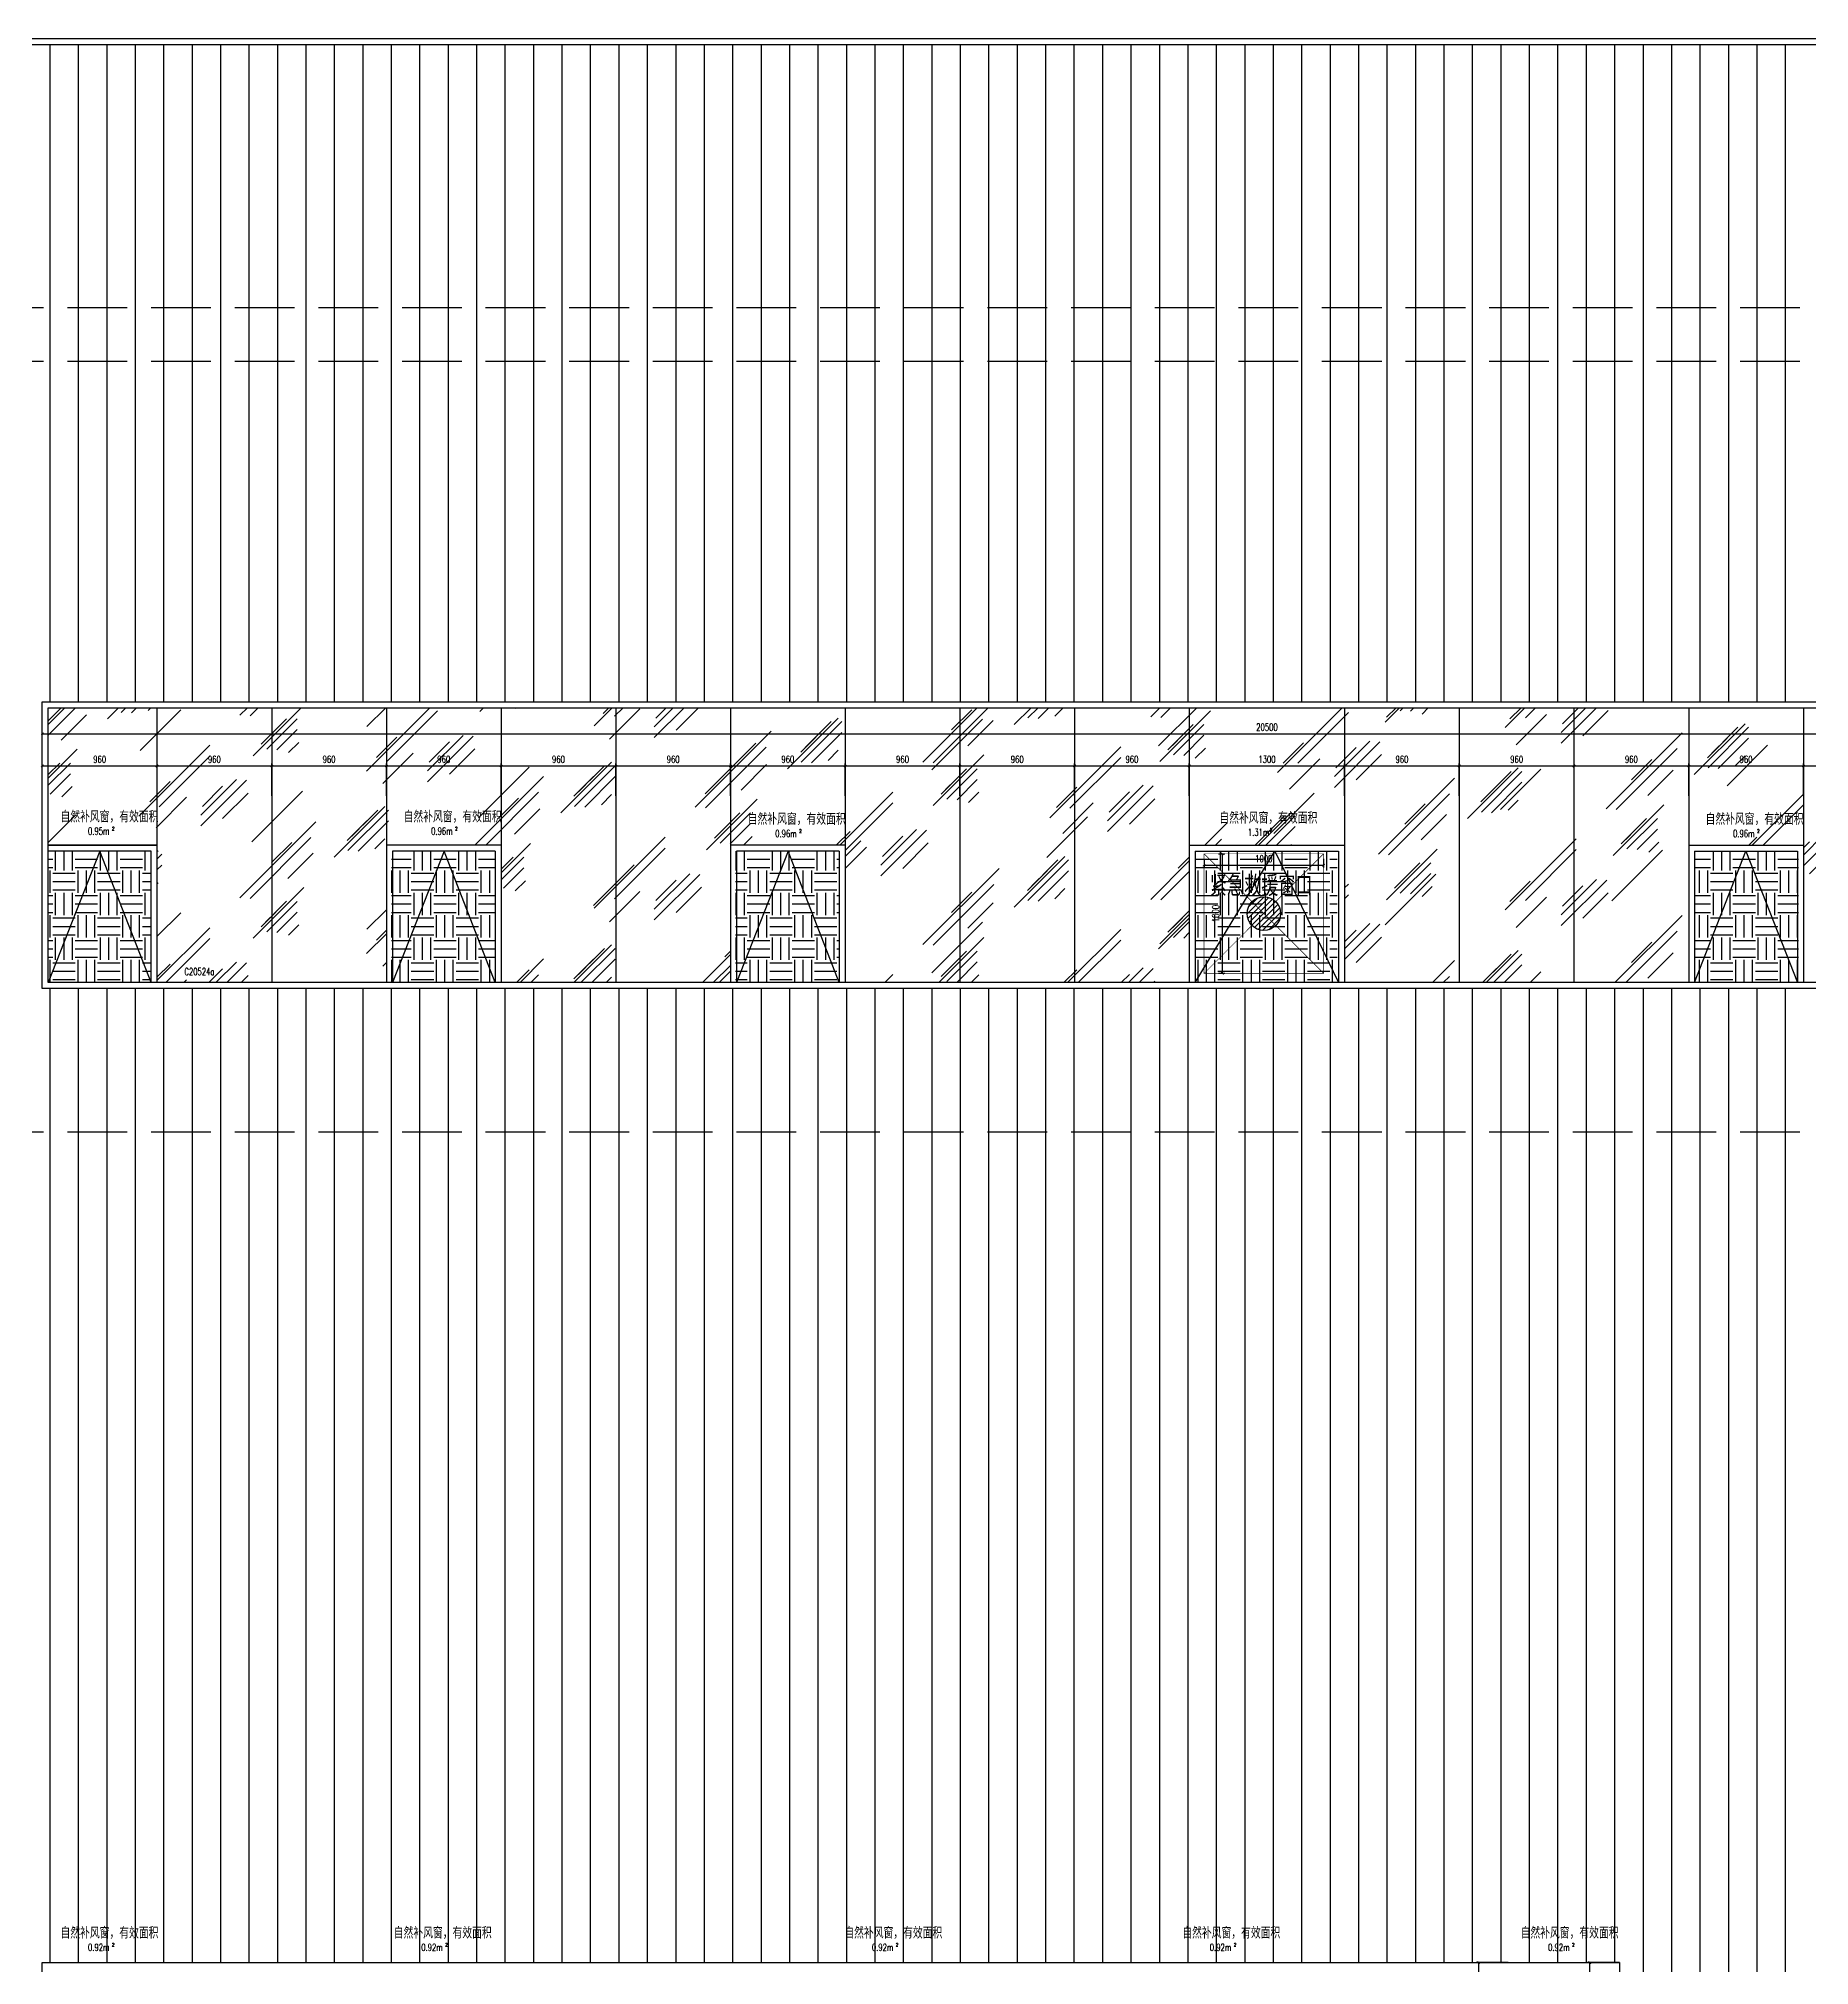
# Model space of a CAD drawing. Extents: x -2377130 to 293730, y -2 to 754590.
# Drawn here: x -101831 to -87008, y 519612 to 535737 of the extents above; entities that cross this region are included whole.
import ezdxf

# ---------------------------------------------------------------- set-up
doc = ezdxf.new("R2010")
doc.units = 0
doc.header["$LTSCALE"] = 1000
doc.header["$MEASUREMENT"] = 0
for name, pattern in [('__DASH', [0.35, 0.25, -0.1]), ('DASH', [0.35, 0.25, -0.1]), ('DOTE', [2.42, 2, -0.2, 0.02, -0.2])]:
    doc.linetypes.add(name, pattern=pattern)
doc.layers.get('Defpoints').update_dxf_attribs({"color": 210})
for name, color, linetype in [('A-AXIS-DOTE', 14, 'DOTE'), ('A-HATCH-2', 251, 'Continuous'), ('A-LIN-V', 9, 'Continuous'), ('A-WINDOW', 140, 'Continuous'), ('A-云线', 50, 'Continuous'), ('A-门窗表显示尺寸', 160, 'Continuous'), ('SPACE', 7, 'Continuous'), ('SPACE_HATCH', 8, 'Continuous'), ('参考线', 8, 'Continuous')]:
    doc.layers.add(name, color=color, linetype=linetype)
doc.layers.add('A-WALL-HATCH', color=8, linetype='Continuous', lineweight=13)
doc.layers.add('A-加建区域', color=47, linetype='Continuous', plot=False)
doc.styles.add('_TCH_DIM_T3', font='SIMPLEX', dxfattribs={"width": 0.705882, "bigfont": 'GBCBIG'})
doc.styles.add('_TCH_SPACE', font='SIMPLEX', dxfattribs={"height": 5, "bigfont": 'GBCBIG'})
doc.styles.add('A-DIM_T3', font='SIMPLEX', dxfattribs={"width": 0.705882, "bigfont": 'GBCBIG'})
doc.styles.add('A-STANDARD', font='SIMPLEX', dxfattribs={"bigfont": 'GBCBIG'})
doc.styles.add('STYLE1', font='')
doc.styles.get('STYLE1').set_extended_font_data('SimSun')
doc.dimstyles.new('_TCH_ARCH&&20', dxfattribs={"dimtxt": 59.5, "dimasz": 20, "dimexe": 20, "dimexo": 20, "dimgap": 25.25, "dimtad": 1, "dimdec": 0, "dimzin": 0, "dimdsep": 46, "dimtxsty": '_TCH_DIM_T3', "dimblk": 'ARCHTICK', "dimcen": 0.09, "dimclrt": 7, "dimazin": 2, "dimtfac": 1, "dimtdec": 0, "dimtix": 1, "dimtmove": 2, "dimatfit": 3, "dimfxl": 0, "dimtolj": 1, "dimtzin": 0, "dimarcsym": 0})
doc.dimstyles.new('A-DIM&&20', dxfattribs={"dimtxt": 59.5, "dimasz": 20, "dimexe": 20, "dimexo": 20, "dimgap": 25.25, "dimtad": 1, "dimdec": 0, "dimzin": 0, "dimdsep": 46, "dimtxsty": 'A-DIM_T3', "dimblk": 'ARCHTICK', "dimcen": 0.09, "dimclrt": 7, "dimazin": 2, "dimtfac": 1, "dimtdec": 0, "dimtix": 1, "dimtmove": 2, "dimatfit": 3, "dimfxl": 0, "dimtolj": 1, "dimtzin": 0, "dimarcsym": 0})
pattern_1 = [(0, (-190398.66, 10550), (187.5, 187.5), [187.5, -187.5]), (0, (-190398.66, 10620.31), (187.5, 187.5), [187.5, -187.5]), (0, (-190398.66, 10690.63), (187.5, 187.5), [187.5, -187.5]), (90, (-190375.23, 10714.06), (-187.5, 187.5), [187.5, -187.5]), (90, (-190304.91, 10714.06), (-187.5, 187.5), [187.5, -187.5]), (90, (-190234.6, 10714.06), (-187.5, 187.5), [187.5, -187.5])]

# ---------------------------------------------------------------- blocks, each defined once
blk = doc.blocks.new('_ArchTick')
at = {"color": 0, "linetype": 'ByBlock', "const_width": 0.4}
blk.add_lwpolyline([(-0.5, -0.5), (0.5, 0.5)], dxfattribs=at)
blk = doc.blocks.new('*D1343')
at = {"layer": 'A-门窗表显示尺寸', "color": 0, "lineweight": -2}
for p, q in [((-88599, 519637), (-88867, 519637)), ((-88847, 517237), (-88847, 519637)), ((-88599, 517237), (-88867, 517237))]:
    blk.add_line(p, q, dxfattribs=at)
at = {"layer": 'Defpoints', "color": 0}
for p in [(-88847, 519637), (-88579, 519637), (-88579, 517237)]:
    blk.add_point(p, dxfattribs=at)
at = {"layer": 'A-门窗表显示尺寸', "color": 0, "lineweight": -2, "xscale": 20, "yscale": 20, "zscale": 20}
for p, rotation in [((-88847, 519637), 90), ((-88847, 517237), 270)]:
    blk.add_blockref('_ArchTick', p, dxfattribs=dict(at, rotation=rotation))
at = {"layer": 'A-门窗表显示尺寸', "color": 7, "insert": (-88902, 518437), "char_height": 59.5, "attachment_point": 5, "rotation": 90, "style": 'A-DIM_T3'}
blk.add_mtext('\\A1;2400', dxfattribs=at)
blk = doc.blocks.new('*D1332')
at = {"layer": 'A-门窗表显示尺寸', "color": 0, "lineweight": -2}
for p, q in [((-89529, 519637), (-89797, 519637)), ((-89777, 518437), (-89777, 519637)), ((-89529, 518437), (-89797, 518437))]:
    blk.add_line(p, q, dxfattribs=at)
at = {"layer": 'Defpoints', "color": 0}
for p in [(-89777, 519637), (-89509, 519637), (-89509, 518437)]:
    blk.add_point(p, dxfattribs=at)
at = {"layer": 'A-门窗表显示尺寸', "color": 0, "lineweight": -2, "xscale": 20, "yscale": 20, "zscale": 20}
for p, rotation in [((-89777, 519637), 90), ((-89777, 518437), 270)]:
    blk.add_blockref('_ArchTick', p, dxfattribs=dict(at, rotation=rotation))
at = {"layer": 'A-门窗表显示尺寸', "color": 7, "insert": (-89832, 519037), "char_height": 59.5, "attachment_point": 5, "rotation": 90, "style": 'A-DIM_T3'}
blk.add_mtext('\\A1;1200', dxfattribs=at)
blk = doc.blocks.new('*D388')
at = {"layer": 'A-加建区域', "color": 0, "lineweight": -2}
for p, q in [((-213333, 538419), (-213333, 538345)), ((-212333, 538419), (-212333, 538345)), ((-213333, 538365), (-212333, 538365))]:
    blk.add_line(p, q, dxfattribs=at)
at = {"layer": 'Defpoints', "color": 0}
for p in [(-213333, 538439), (-212333, 538439), (-212333, 538365)]:
    blk.add_point(p, dxfattribs=at)
at = {"layer": 'A-加建区域', "color": 0, "lineweight": -2, "xscale": 20, "yscale": 20, "zscale": 20, "rotation": 180}
blk.add_blockref('_ArchTick', (-213333, 538365), dxfattribs=at)
at = {"layer": 'A-加建区域', "color": 0, "lineweight": -2, "xscale": 20, "yscale": 20, "zscale": 20}
blk.add_blockref('_ArchTick', (-212333, 538365), dxfattribs=at)
at = {"layer": 'A-加建区域', "color": 7, "insert": (-212833, 538420), "char_height": 59.5, "attachment_point": 5, "style": '_TCH_DIM_T3'}
blk.add_mtext('\\A1;1000', dxfattribs=at)
blk = doc.blocks.new('*D389')
at = {"layer": 'A-加建区域', "color": 0, "lineweight": -2}
for p, q in [((-213211, 538460), (-213160, 538460)), ((-213180, 537460), (-213180, 538460)), ((-213211, 537460), (-213160, 537460))]:
    blk.add_line(p, q, dxfattribs=at)
at = {"layer": 'Defpoints', "color": 0}
for p in [(-213231, 538460), (-213180, 538460), (-213231, 537460)]:
    blk.add_point(p, dxfattribs=at)
at = {"layer": 'A-加建区域', "color": 0, "lineweight": -2, "xscale": 20, "yscale": 20, "zscale": 20}
for p, rotation in [((-213180, 538460), 90), ((-213180, 537460), 270)]:
    blk.add_blockref('_ArchTick', p, dxfattribs=dict(at, rotation=rotation))
at = {"layer": 'A-加建区域', "color": 7, "insert": (-213235, 537960), "char_height": 59.5, "attachment_point": 5, "rotation": 90, "style": '_TCH_DIM_T3'}
blk.add_mtext('\\A1;1000', dxfattribs=at)
blk = doc.blocks.new('*D1381')
at = {"layer": 'A-门窗表显示尺寸', "color": 0, "lineweight": -2}
for p, q in [((-101799, 529673), (-101799, 529940)), ((-101799, 529920), (-81299, 529920)), ((-81299, 529673), (-81299, 529940))]:
    blk.add_line(p, q, dxfattribs=at)
at = {"layer": 'Defpoints', "color": 0}
for p in [(-81299, 529920), (-101799, 529653), (-81299, 529653)]:
    blk.add_point(p, dxfattribs=at)
at = {"layer": 'A-门窗表显示尺寸', "color": 0, "lineweight": -2, "xscale": 20, "yscale": 20, "zscale": 20, "rotation": 180}
blk.add_blockref('_ArchTick', (-101799, 529920), dxfattribs=at)
at = {"layer": 'A-门窗表显示尺寸', "color": 0, "lineweight": -2, "xscale": 20, "yscale": 20, "zscale": 20}
blk.add_blockref('_ArchTick', (-81299, 529920), dxfattribs=at)
at = {"layer": 'A-门窗表显示尺寸', "color": 7, "insert": (-91549, 529975), "char_height": 59.5, "attachment_point": 5, "style": 'A-DIM_T3'}
blk.add_mtext('\\A1;20500', dxfattribs=at)
blk = doc.blocks.new('*D1400')
at = {"layer": 'A-门窗表显示尺寸', "color": 0, "lineweight": -2}
for p, q in [((-87059, 529400), (-87059, 529670)), ((-87059, 529650), (-86099, 529650)), ((-86099, 529400), (-86099, 529670))]:
    blk.add_line(p, q, dxfattribs=at)
at = {"layer": 'Defpoints', "color": 0}
for p in [(-86099, 529650), (-87059, 529380), (-86099, 529380)]:
    blk.add_point(p, dxfattribs=at)
at = {"layer": 'A-门窗表显示尺寸', "color": 0, "lineweight": -2, "xscale": 20, "yscale": 20, "zscale": 20, "rotation": 180}
blk.add_blockref('_ArchTick', (-87059, 529650), dxfattribs=at)
at = {"layer": 'A-门窗表显示尺寸', "color": 0, "lineweight": -2, "xscale": 20, "yscale": 20, "zscale": 20}
blk.add_blockref('_ArchTick', (-86099, 529650), dxfattribs=at)
at = {"layer": 'A-门窗表显示尺寸', "color": 7, "insert": (-86579, 529705), "char_height": 59.5, "attachment_point": 5, "style": 'A-DIM_T3'}
blk.add_mtext('\\A1;960', dxfattribs=at)
blk = doc.blocks.new('*D1401')
at = {"layer": 'A-门窗表显示尺寸', "color": 0, "lineweight": -2}
for p, q in [((-88019, 529400), (-88019, 529670)), ((-88019, 529650), (-87059, 529650)), ((-87059, 529400), (-87059, 529670))]:
    blk.add_line(p, q, dxfattribs=at)
at = {"layer": 'Defpoints', "color": 0}
for p in [(-87059, 529650), (-88019, 529380), (-87059, 529380)]:
    blk.add_point(p, dxfattribs=at)
at = {"layer": 'A-门窗表显示尺寸', "color": 0, "lineweight": -2, "xscale": 20, "yscale": 20, "zscale": 20, "rotation": 180}
blk.add_blockref('_ArchTick', (-88019, 529650), dxfattribs=at)
at = {"layer": 'A-门窗表显示尺寸', "color": 0, "lineweight": -2, "xscale": 20, "yscale": 20, "zscale": 20}
blk.add_blockref('_ArchTick', (-87059, 529650), dxfattribs=at)
at = {"layer": 'A-门窗表显示尺寸', "color": 7, "insert": (-87539, 529705), "char_height": 59.5, "attachment_point": 5, "style": 'A-DIM_T3'}
blk.add_mtext('\\A1;960', dxfattribs=at)
blk = doc.blocks.new('*D1402')
at = {"layer": 'A-门窗表显示尺寸', "color": 0, "lineweight": -2}
for p, q in [((-88979, 529400), (-88979, 529670)), ((-88979, 529650), (-88019, 529650)), ((-88019, 529400), (-88019, 529670))]:
    blk.add_line(p, q, dxfattribs=at)
at = {"layer": 'Defpoints', "color": 0}
for p in [(-88019, 529650), (-88979, 529380), (-88019, 529380)]:
    blk.add_point(p, dxfattribs=at)
at = {"layer": 'A-门窗表显示尺寸', "color": 0, "lineweight": -2, "xscale": 20, "yscale": 20, "zscale": 20, "rotation": 180}
blk.add_blockref('_ArchTick', (-88979, 529650), dxfattribs=at)
at = {"layer": 'A-门窗表显示尺寸', "color": 0, "lineweight": -2, "xscale": 20, "yscale": 20, "zscale": 20}
blk.add_blockref('_ArchTick', (-88019, 529650), dxfattribs=at)
at = {"layer": 'A-门窗表显示尺寸', "color": 7, "insert": (-88499, 529705), "char_height": 59.5, "attachment_point": 5, "style": 'A-DIM_T3'}
blk.add_mtext('\\A1;960', dxfattribs=at)
blk = doc.blocks.new('*D1403')
at = {"layer": 'A-门窗表显示尺寸', "color": 0, "lineweight": -2}
for p, q in [((-89939, 529400), (-89939, 529670)), ((-89939, 529650), (-88979, 529650)), ((-88979, 529400), (-88979, 529670))]:
    blk.add_line(p, q, dxfattribs=at)
at = {"layer": 'Defpoints', "color": 0}
for p in [(-88979, 529650), (-89939, 529380), (-88979, 529380)]:
    blk.add_point(p, dxfattribs=at)
at = {"layer": 'A-门窗表显示尺寸', "color": 0, "lineweight": -2, "xscale": 20, "yscale": 20, "zscale": 20, "rotation": 180}
blk.add_blockref('_ArchTick', (-89939, 529650), dxfattribs=at)
at = {"layer": 'A-门窗表显示尺寸', "color": 0, "lineweight": -2, "xscale": 20, "yscale": 20, "zscale": 20}
blk.add_blockref('_ArchTick', (-88979, 529650), dxfattribs=at)
at = {"layer": 'A-门窗表显示尺寸', "color": 7, "insert": (-89459, 529705), "char_height": 59.5, "attachment_point": 5, "style": 'A-DIM_T3'}
blk.add_mtext('\\A1;960', dxfattribs=at)
blk = doc.blocks.new('*D1404')
at = {"layer": 'A-门窗表显示尺寸', "color": 0, "lineweight": -2}
for p, q in [((-90899, 529400), (-90899, 529670)), ((-90899, 529650), (-89939, 529650)), ((-89939, 529400), (-89939, 529670))]:
    blk.add_line(p, q, dxfattribs=at)
at = {"layer": 'Defpoints', "color": 0}
for p in [(-89939, 529650), (-90899, 529380), (-89939, 529380)]:
    blk.add_point(p, dxfattribs=at)
at = {"layer": 'A-门窗表显示尺寸', "color": 0, "lineweight": -2, "xscale": 20, "yscale": 20, "zscale": 20, "rotation": 180}
blk.add_blockref('_ArchTick', (-90899, 529650), dxfattribs=at)
at = {"layer": 'A-门窗表显示尺寸', "color": 0, "lineweight": -2, "xscale": 20, "yscale": 20, "zscale": 20}
blk.add_blockref('_ArchTick', (-89939, 529650), dxfattribs=at)
at = {"layer": 'A-门窗表显示尺寸', "color": 7, "insert": (-90419, 529705), "char_height": 59.5, "attachment_point": 5, "style": 'A-DIM_T3'}
blk.add_mtext('\\A1;960', dxfattribs=at)
blk = doc.blocks.new('*D1405')
at = {"layer": 'A-门窗表显示尺寸', "color": 0, "lineweight": -2}
for p, q in [((-92199, 529400), (-92199, 529670)), ((-92199, 529650), (-90899, 529650)), ((-90899, 529400), (-90899, 529670))]:
    blk.add_line(p, q, dxfattribs=at)
at = {"layer": 'Defpoints', "color": 0}
for p in [(-90899, 529650), (-92199, 529380), (-90899, 529380)]:
    blk.add_point(p, dxfattribs=at)
at = {"layer": 'A-门窗表显示尺寸', "color": 0, "lineweight": -2, "xscale": 20, "yscale": 20, "zscale": 20, "rotation": 180}
blk.add_blockref('_ArchTick', (-92199, 529650), dxfattribs=at)
at = {"layer": 'A-门窗表显示尺寸', "color": 0, "lineweight": -2, "xscale": 20, "yscale": 20, "zscale": 20}
blk.add_blockref('_ArchTick', (-90899, 529650), dxfattribs=at)
at = {"layer": 'A-门窗表显示尺寸', "color": 7, "insert": (-91549, 529705), "char_height": 59.5, "attachment_point": 5, "style": 'A-DIM_T3'}
blk.add_mtext('\\A1;1300', dxfattribs=at)
blk = doc.blocks.new('*D1388')
at = {"layer": 'A-门窗表显示尺寸', "color": 0, "lineweight": -2}
for p, q in [((-93159, 529400), (-93159, 529670)), ((-93159, 529650), (-92199, 529650)), ((-92199, 529400), (-92199, 529670))]:
    blk.add_line(p, q, dxfattribs=at)
at = {"layer": 'Defpoints', "color": 0}
for p in [(-92199, 529650), (-93159, 529380), (-92199, 529380)]:
    blk.add_point(p, dxfattribs=at)
at = {"layer": 'A-门窗表显示尺寸', "color": 0, "lineweight": -2, "xscale": 20, "yscale": 20, "zscale": 20, "rotation": 180}
blk.add_blockref('_ArchTick', (-93159, 529650), dxfattribs=at)
at = {"layer": 'A-门窗表显示尺寸', "color": 0, "lineweight": -2, "xscale": 20, "yscale": 20, "zscale": 20}
blk.add_blockref('_ArchTick', (-92199, 529650), dxfattribs=at)
at = {"layer": 'A-门窗表显示尺寸', "color": 7, "insert": (-92679, 529705), "char_height": 59.5, "attachment_point": 5, "style": 'A-DIM_T3'}
blk.add_mtext('\\A1;960', dxfattribs=at)
blk = doc.blocks.new('*D1389')
at = {"layer": 'A-门窗表显示尺寸', "color": 0, "lineweight": -2}
for p, q in [((-94119, 529400), (-94119, 529670)), ((-94119, 529650), (-93159, 529650)), ((-93159, 529400), (-93159, 529670))]:
    blk.add_line(p, q, dxfattribs=at)
at = {"layer": 'Defpoints', "color": 0}
for p in [(-93159, 529650), (-94119, 529380), (-93159, 529380)]:
    blk.add_point(p, dxfattribs=at)
at = {"layer": 'A-门窗表显示尺寸', "color": 0, "lineweight": -2, "xscale": 20, "yscale": 20, "zscale": 20, "rotation": 180}
blk.add_blockref('_ArchTick', (-94119, 529650), dxfattribs=at)
at = {"layer": 'A-门窗表显示尺寸', "color": 0, "lineweight": -2, "xscale": 20, "yscale": 20, "zscale": 20}
blk.add_blockref('_ArchTick', (-93159, 529650), dxfattribs=at)
at = {"layer": 'A-门窗表显示尺寸', "color": 7, "insert": (-93639, 529705), "char_height": 59.5, "attachment_point": 5, "style": 'A-DIM_T3'}
blk.add_mtext('\\A1;960', dxfattribs=at)
blk = doc.blocks.new('*D1390')
at = {"layer": 'A-门窗表显示尺寸', "color": 0, "lineweight": -2}
for p, q in [((-95079, 529400), (-95079, 529670)), ((-95079, 529650), (-94119, 529650)), ((-94119, 529400), (-94119, 529670))]:
    blk.add_line(p, q, dxfattribs=at)
at = {"layer": 'Defpoints', "color": 0}
for p in [(-94119, 529650), (-95079, 529380), (-94119, 529380)]:
    blk.add_point(p, dxfattribs=at)
at = {"layer": 'A-门窗表显示尺寸', "color": 0, "lineweight": -2, "xscale": 20, "yscale": 20, "zscale": 20, "rotation": 180}
blk.add_blockref('_ArchTick', (-95079, 529650), dxfattribs=at)
at = {"layer": 'A-门窗表显示尺寸', "color": 0, "lineweight": -2, "xscale": 20, "yscale": 20, "zscale": 20}
blk.add_blockref('_ArchTick', (-94119, 529650), dxfattribs=at)
at = {"layer": 'A-门窗表显示尺寸', "color": 7, "insert": (-94599, 529705), "char_height": 59.5, "attachment_point": 5, "style": 'A-DIM_T3'}
blk.add_mtext('\\A1;960', dxfattribs=at)
blk = doc.blocks.new('*D1391')
at = {"layer": 'A-门窗表显示尺寸', "color": 0, "lineweight": -2}
for p, q in [((-96039, 529400), (-96039, 529670)), ((-96039, 529650), (-95079, 529650)), ((-95079, 529400), (-95079, 529670))]:
    blk.add_line(p, q, dxfattribs=at)
at = {"layer": 'Defpoints', "color": 0}
for p in [(-95079, 529650), (-96039, 529380), (-95079, 529380)]:
    blk.add_point(p, dxfattribs=at)
at = {"layer": 'A-门窗表显示尺寸', "color": 0, "lineweight": -2, "xscale": 20, "yscale": 20, "zscale": 20, "rotation": 180}
blk.add_blockref('_ArchTick', (-96039, 529650), dxfattribs=at)
at = {"layer": 'A-门窗表显示尺寸', "color": 0, "lineweight": -2, "xscale": 20, "yscale": 20, "zscale": 20}
blk.add_blockref('_ArchTick', (-95079, 529650), dxfattribs=at)
at = {"layer": 'A-门窗表显示尺寸', "color": 7, "insert": (-95559, 529705), "char_height": 59.5, "attachment_point": 5, "style": 'A-DIM_T3'}
blk.add_mtext('\\A1;960', dxfattribs=at)
blk = doc.blocks.new('*D1392')
at = {"layer": 'A-门窗表显示尺寸', "color": 0, "lineweight": -2}
for p, q in [((-96999, 529400), (-96999, 529670)), ((-96999, 529650), (-96039, 529650)), ((-96039, 529400), (-96039, 529670))]:
    blk.add_line(p, q, dxfattribs=at)
at = {"layer": 'Defpoints', "color": 0}
for p in [(-96039, 529650), (-96999, 529380), (-96039, 529380)]:
    blk.add_point(p, dxfattribs=at)
at = {"layer": 'A-门窗表显示尺寸', "color": 0, "lineweight": -2, "xscale": 20, "yscale": 20, "zscale": 20, "rotation": 180}
blk.add_blockref('_ArchTick', (-96999, 529650), dxfattribs=at)
at = {"layer": 'A-门窗表显示尺寸', "color": 0, "lineweight": -2, "xscale": 20, "yscale": 20, "zscale": 20}
blk.add_blockref('_ArchTick', (-96039, 529650), dxfattribs=at)
at = {"layer": 'A-门窗表显示尺寸', "color": 7, "insert": (-96519, 529705), "char_height": 59.5, "attachment_point": 5, "style": 'A-DIM_T3'}
blk.add_mtext('\\A1;960', dxfattribs=at)
blk = doc.blocks.new('*D1393')
at = {"layer": 'A-门窗表显示尺寸', "color": 0, "lineweight": -2}
for p, q in [((-97959, 529400), (-97959, 529670)), ((-97959, 529650), (-96999, 529650)), ((-96999, 529400), (-96999, 529670))]:
    blk.add_line(p, q, dxfattribs=at)
at = {"layer": 'Defpoints', "color": 0}
for p in [(-96999, 529650), (-97959, 529380), (-96999, 529380)]:
    blk.add_point(p, dxfattribs=at)
at = {"layer": 'A-门窗表显示尺寸', "color": 0, "lineweight": -2, "xscale": 20, "yscale": 20, "zscale": 20, "rotation": 180}
blk.add_blockref('_ArchTick', (-97959, 529650), dxfattribs=at)
at = {"layer": 'A-门窗表显示尺寸', "color": 0, "lineweight": -2, "xscale": 20, "yscale": 20, "zscale": 20}
blk.add_blockref('_ArchTick', (-96999, 529650), dxfattribs=at)
at = {"layer": 'A-门窗表显示尺寸', "color": 7, "insert": (-97479, 529705), "char_height": 59.5, "attachment_point": 5, "style": 'A-DIM_T3'}
blk.add_mtext('\\A1;960', dxfattribs=at)
blk = doc.blocks.new('*D1394')
at = {"layer": 'A-门窗表显示尺寸', "color": 0, "lineweight": -2}
for p, q in [((-98919, 529400), (-98919, 529670)), ((-98919, 529650), (-97959, 529650)), ((-97959, 529400), (-97959, 529670))]:
    blk.add_line(p, q, dxfattribs=at)
at = {"layer": 'Defpoints', "color": 0}
for p in [(-97959, 529650), (-98919, 529380), (-97959, 529380)]:
    blk.add_point(p, dxfattribs=at)
at = {"layer": 'A-门窗表显示尺寸', "color": 0, "lineweight": -2, "xscale": 20, "yscale": 20, "zscale": 20, "rotation": 180}
blk.add_blockref('_ArchTick', (-98919, 529650), dxfattribs=at)
at = {"layer": 'A-门窗表显示尺寸', "color": 0, "lineweight": -2, "xscale": 20, "yscale": 20, "zscale": 20}
blk.add_blockref('_ArchTick', (-97959, 529650), dxfattribs=at)
at = {"layer": 'A-门窗表显示尺寸', "color": 7, "insert": (-98439, 529705), "char_height": 59.5, "attachment_point": 5, "style": 'A-DIM_T3'}
blk.add_mtext('\\A1;960', dxfattribs=at)
blk = doc.blocks.new('*D1395')
at = {"layer": 'A-门窗表显示尺寸', "color": 0, "lineweight": -2}
for p, q in [((-99879, 529400), (-99879, 529670)), ((-99879, 529650), (-98919, 529650)), ((-98919, 529400), (-98919, 529670))]:
    blk.add_line(p, q, dxfattribs=at)
at = {"layer": 'Defpoints', "color": 0}
for p in [(-98919, 529650), (-99879, 529380), (-98919, 529380)]:
    blk.add_point(p, dxfattribs=at)
at = {"layer": 'A-门窗表显示尺寸', "color": 0, "lineweight": -2, "xscale": 20, "yscale": 20, "zscale": 20, "rotation": 180}
blk.add_blockref('_ArchTick', (-99879, 529650), dxfattribs=at)
at = {"layer": 'A-门窗表显示尺寸', "color": 0, "lineweight": -2, "xscale": 20, "yscale": 20, "zscale": 20}
blk.add_blockref('_ArchTick', (-98919, 529650), dxfattribs=at)
at = {"layer": 'A-门窗表显示尺寸', "color": 7, "insert": (-99399, 529705), "char_height": 59.5, "attachment_point": 5, "style": 'A-DIM_T3'}
blk.add_mtext('\\A1;960', dxfattribs=at)
blk = doc.blocks.new('*D1396')
at = {"layer": 'A-门窗表显示尺寸', "color": 0, "lineweight": -2}
for p, q in [((-100839, 529400), (-100839, 529670)), ((-100839, 529650), (-99879, 529650)), ((-99879, 529400), (-99879, 529670))]:
    blk.add_line(p, q, dxfattribs=at)
at = {"layer": 'Defpoints', "color": 0}
for p in [(-99879, 529650), (-100839, 529380), (-99879, 529380)]:
    blk.add_point(p, dxfattribs=at)
at = {"layer": 'A-门窗表显示尺寸', "color": 0, "lineweight": -2, "xscale": 20, "yscale": 20, "zscale": 20, "rotation": 180}
blk.add_blockref('_ArchTick', (-100839, 529650), dxfattribs=at)
at = {"layer": 'A-门窗表显示尺寸', "color": 0, "lineweight": -2, "xscale": 20, "yscale": 20, "zscale": 20}
blk.add_blockref('_ArchTick', (-99879, 529650), dxfattribs=at)
at = {"layer": 'A-门窗表显示尺寸', "color": 7, "insert": (-100359, 529705), "char_height": 59.5, "attachment_point": 5, "style": 'A-DIM_T3'}
blk.add_mtext('\\A1;960', dxfattribs=at)
blk = doc.blocks.new('*D1385')
at = {"layer": 'A-门窗表显示尺寸', "color": 0, "lineweight": -2}
for p, q in [((-101799, 529400), (-101799, 529670)), ((-101799, 529650), (-100839, 529650)), ((-100839, 529400), (-100839, 529670))]:
    blk.add_line(p, q, dxfattribs=at)
at = {"layer": 'Defpoints', "color": 0}
for p in [(-100839, 529650), (-101799, 529380), (-100839, 529380)]:
    blk.add_point(p, dxfattribs=at)
at = {"layer": 'A-门窗表显示尺寸', "color": 0, "lineweight": -2, "xscale": 20, "yscale": 20, "zscale": 20, "rotation": 180}
blk.add_blockref('_ArchTick', (-101799, 529650), dxfattribs=at)
at = {"layer": 'A-门窗表显示尺寸', "color": 0, "lineweight": -2, "xscale": 20, "yscale": 20, "zscale": 20}
blk.add_blockref('_ArchTick', (-100839, 529650), dxfattribs=at)
at = {"layer": 'A-门窗表显示尺寸', "color": 7, "insert": (-101319, 529705), "char_height": 59.5, "attachment_point": 5, "style": 'A-DIM_T3'}
blk.add_mtext('\\A1;960', dxfattribs=at)
blk = doc.blocks.new('w432432')
at = {"layer": 'A-加建区域'}
h = blk.add_hatch(dxfattribs=at)
h.set_pattern_fill('ANSI31', color=256, scale=20)
h.set_pattern_definition([(45, (-1625650.35, -1064386.833), (-22.4506403, 22.4506403), [])])
edge = h.paths.add_edge_path()
edge.add_arc((-212832.6, 537960), 140.7, 0, 360)
at = {"layer": 'A-加建区域', "linetype": 'DASH', "const_width": 5}
blk.add_lwpolyline([(-213332.6, 538460), (-212332.6, 538460), (-212332.6, 537460), (-213332.6, 537460)], close=True, dxfattribs=at)
for points in [[(-213332.6, 538460), (-212332.6, 537460)], [(-212332.6, 538460), (-213332.6, 537460)]]:
    blk.add_lwpolyline(points, dxfattribs=at)
at = {"layer": 'A-加建区域', "ltscale": 0.5}
blk.add_circle((-212832.6, 537960), 140.7, dxfattribs=at)
at = {"layer": 'A-加建区域', "linetype": 'Continuous', "style": 'STYLE1', "width": 0.7}
blk.add_text('紧急救援窗口', height=150, dxfattribs=at).set_placement((-213284.3, 538123))
at = {"layer": 'A-加建区域'}
for p1, p2, distance, picture, middle in [((-213332.6, 538438.7), (-212332.6, 538438.7), -73.3, '*D388', (-212832.6, 538420.4)), ((-213231.4, 537460), (-213231.4, 538460), -51.4, '*D389', (-213235, 537960))]:
    dim = blk.add_aligned_dim(p1=p1, p2=p2, distance=distance, dimstyle='_TCH_ARCH&&20', dxfattribs=at)
    dim.commit()
    dim.dimension.update_dxf_attribs({"geometry": picture, "text_midpoint": middle})

msp = doc.modelspace()

# ---------------------------------------------------------------- linework, layer by layer
at = {"layer": 'A-AXIS-DOTE', "color": 8, "linetype": '__DASH', "ltscale": 2}
for p, q in [((-252788.4, 535737.5), (-54309.8, 535737.5)), ((-252788.4, 533487.5), (-54309.8, 533487.5)), ((-252788.4, 533037.5), (-54309.8, 533037.5))]:
    msp.add_line(p, q, dxfattribs=at)
at = {"layer": 'A-HATCH-2', "color": 8, "linetype": 'Continuous'}
for p, q in [((-101733.8, 519637.5), (-101733.8, 535687.5)), ((-101495.7, 519637.5), (-101495.7, 535687.5)), ((-101257.6, 519637.5), (-101257.6, 535687.5)), ((-101019.5, 519637.5), (-101019.5, 535687.5)), ((-100781.3, 519637.5), (-100781.3, 535687.5)), ((-100543.2, 519637.5), (-100543.2, 535687.5)), ((-100305.1, 519637.5), (-100305.1, 535687.5)), ((-100067, 519637.5), (-100067, 535687.5)), ((-99828.8, 519637.5), (-99828.8, 535687.5)), ((-99590.7, 519637.5), (-99590.7, 535687.5)), ((-99352.6, 519637.5), (-99352.6, 535687.5)), ((-99114.5, 519637.5), (-99114.5, 535687.5)), ((-98876.3, 519637.5), (-98876.3, 535687.5)), ((-98638.2, 519637.5), (-98638.2, 535687.5)), ((-98400.1, 519637.5), (-98400.1, 535687.5)), ((-98162, 519637.5), (-98162, 535687.5)), ((-97923.8, 519637.5), (-97923.8, 535687.5)), ((-97685.7, 519637.5), (-97685.7, 535687.5)), ((-97447.6, 519637.5), (-97447.6, 535687.5)), ((-97209.5, 519637.5), (-97209.5, 535687.5)), ((-96971.3, 519637.5), (-96971.3, 535687.5)), ((-96733.2, 519637.5), (-96733.2, 535687.5)), ((-96495.1, 519637.5), (-96495.1, 535687.5)), ((-96257, 519637.5), (-96257, 535687.5)), ((-96018.8, 519637.5), (-96018.8, 535687.5)), ((-95780.7, 519637.5), (-95780.7, 535687.5)), ((-95542.6, 519637.5), (-95542.6, 535687.5)), ((-95304.5, 519637.5), (-95304.5, 535687.5)), ((-95066.3, 519637.5), (-95066.3, 535687.5)), ((-94828.2, 519637.5), (-94828.2, 535687.5)), ((-94590.1, 519637.5), (-94590.1, 535687.5)), ((-94352, 519637.5), (-94352, 535687.5)), ((-94113.8, 519637.5), (-94113.8, 535687.5)), ((-93875.7, 519637.5), (-93875.7, 535687.5)), ((-93637.6, 519637.5), (-93637.6, 535687.5)), ((-93399.5, 519637.5), (-93399.5, 535687.5)), ((-93161.3, 519637.5), (-93161.3, 535687.5)), ((-92923.2, 519637.5), (-92923.2, 535687.5)), ((-92685.1, 519637.5), (-92685.1, 535687.5)), ((-92447, 519637.5), (-92447, 535687.5)), ((-92208.8, 519637.5), (-92208.8, 535687.5)), ((-91970.7, 519637.5), (-91970.7, 535687.5)), ((-91732.6, 519637.5), (-91732.6, 535687.5)), ((-91494.5, 519637.5), (-91494.5, 535687.5)), ((-91256.3, 519637.5), (-91256.3, 535687.5)), ((-91018.2, 519637.5), (-91018.2, 535687.5)), ((-90780.1, 519637.5), (-90780.1, 535687.5)), ((-90542, 519637.5), (-90542, 535687.5)), ((-90303.8, 519637.5), (-90303.8, 535687.5)), ((-90065.7, 519637.5), (-90065.7, 535687.5)), ((-89827.6, 519637.5), (-89827.6, 535687.5)), ((-89589.5, 519637.5), (-89589.5, 535687.5)), ((-89351.3, 519637.5), (-89351.3, 535687.5)), ((-89113.2, 519637.5), (-89113.2, 535687.5)), ((-88875.1, 519637.5), (-88875.1, 535687.5)), ((-88637, 519637.5), (-88637, 535687.5)), ((-88398.8, 517237.5), (-88398.8, 535687.5)), ((-88160.7, 517237.5), (-88160.7, 535687.5)), ((-87922.6, 517237.5), (-87922.6, 535687.5)), ((-87684.5, 517237.5), (-87684.5, 535687.5)), ((-87446.3, 517237.5), (-87446.3, 535687.5)), ((-87208.2, 517237.5), (-87208.2, 535687.5))]:
    msp.add_line(p, q, dxfattribs=at)
at = {"layer": 'A-LIN-V', "color": 8}
for p, q in [((-246199.3, 535737.5), (-60499.3, 535737.5)), ((-246199.3, 535687.5), (-60499.3, 535687.5))]:
    msp.add_line(p, q, dxfattribs=at)
at = {"layer": 'A-WINDOW', "color": 8}
msp.add_lwpolyline([(-88599.3, 517237.5), (-101799.3, 517237.5), (-101799.3, 519637.5), (-88599.3, 519637.5)], close=True, dxfattribs=at)
at = {"layer": 'A-加建区域', "color": 8, "linetype": '__DASH', "ltscale": 2}
msp.add_line((-252788.4, 526587.5), (-54309.8, 526587.5), dxfattribs=at)

# ---------------------------------------------------------------- texts
at = {"layer": 'SPACE', "color": 8, "style": '_TCH_SPACE'}
for p in [(-101647, 519837.5), (-98857.6, 519837.5), (-95086.2, 519837.5), (-92257.6, 519837.5), (-89426.2, 519837.5)]:
    msp.add_text('自然补风窗，有效面积', height=96.45, dxfattribs=at).set_placement(p)
at = {"layer": 'SPACE', "color": 8, "style": '_TCH_SPACE', "width": 0.705882}
for s, height, p in [('0.92m', 59.5, (-101416.7, 519735.1)), ('2', 29.8, (-101216.7, 519770.1)), ('0.92m', 59.5, (-98627.4, 519735.1)), ('2', 29.8, (-98427.4, 519770.1)), ('0.92m', 59.5, (-94855.9, 519735.1)), ('2', 29.8, (-94655.9, 519770.1)), ('0.92m', 59.5, (-92027.4, 519735.1)), ('2', 29.8, (-91827.4, 519770.1)), ('0.92m', 59.5, (-89195.9, 519735.1)), ('2', 29.8, (-88995.9, 519770.1))]:
    msp.add_text(s, height=height, dxfattribs=at).set_placement(p)

# ---------------------------------------------------------------- dimensions: what is measured, and where the dimension line sits
at = {"layer": 'A-门窗表显示尺寸', "color": 8}
for p1, p2, picture, middle in [((-89509.3, 518437.5), (-89509.3, 519637.5), '*D1332', (-89831.8, 519037.5)), ((-88579.3, 517237.5), (-88579.3, 519637.5), '*D1343', (-88901.8, 518437.5))]:
    dim = msp.add_aligned_dim(p1=p1, p2=p2, distance=267.5, dimstyle='A-DIM&&20', dxfattribs=at)
    dim.commit()
    dim.dimension.update_dxf_attribs({"geometry": picture, "text_midpoint": middle})

# ---------------------------------------------------------------- next in the draw order: wipeouts: each hides what was drawn before it
at = {"color": 8}
msp.add_wipeout([(-101799.3, 527787.5), (-81299.3, 527787.5), (-81299.3, 530187.5), (-101799.3, 530187.5)], dxfattribs=at).dxf.layer = '参考线'

# ---------------------------------------------------------------- next in the draw order: hatches: boundary and pattern name
at = {"layer": 'A-WALL-HATCH'}
h = msp.add_hatch(dxfattribs=at)
h.set_pattern_fill('玻璃2', color=8, scale=100, angle=180)
h.set_pattern_definition([(225, (107880, -60), (-2e-13, -1527.3506), [600, -360, 600, -360, 240, -523.2816]), (225, (107910, -90), (-2e-13, -1527.3506), [480, -600, 360, -360, 420, -463.2816]), (225, (107910, -180), (-2e-13, -1527.3506), [360, -720, 240, -360, 540, -463.2816]), (225, (107820, -90), (-2e-13, -1527.3506), [360, -720, 300, -1303.2815]), (225, (107730, -180), (-2e-13, -1527.3506), [180, -900, 120, -1483.2815]), (225, (107880, -330), (-2e-13, -1527.3506), [120, -900, 120, -480, 300, -763.2816]), (225, (107340, -240), (-2e-13, -1527.3506), [600, -900, 720, -475.2816]), (225, (107340, -150), (-2e-13, -1527.3506), [840, -600, 900, -355.2816]), (225, (107190, -270), (2e-13, 1697.0563), [600, -840, 480, -763.2816]), (225, (107280, -450), (-2e-13, -1527.3506), [300, -1200, 360, -823.2816]), (225, (107100, -360), (-2e-13, -1527.3506), [240, -1200, 240, -1003.2815])])
h.paths.add_polyline_path([(-82259.3, 528987.5), (-81349.3, 528987.5), (-81349.3, 530137.5), (-101749.3, 530137.5), (-101749.3, 528987.5), (-100839.3, 528987.5), (-100839.3, 527837.5), (-98919.3, 527837.5), (-98919.3, 528987.5), (-97959.3, 528987.5), (-97959.3, 527837.5), (-96039.3, 527837.5), (-96039.3, 528987.5), (-95079.3, 528987.5), (-95079.3, 527837.5), (-92199.3, 527837.5), (-92199.3, 528987.5), (-90899.3, 528987.5), (-90899.3, 527837.5), (-88019.3, 527837.5), (-88019.3, 528987.5), (-87059.3, 528987.5), (-87059.3, 527837.5), (-85139.3, 527837.5), (-85139.3, 528987.5), (-84179.3, 528987.5), (-84179.3, 527837.5), (-82259.3, 527837.5)])
at = {"layer": 'SPACE_HATCH'}
h = msp.add_hatch(dxfattribs=at)
h.set_pattern_fill('土壤', color=8, scale=50, style=0)
h.set_pattern_definition(pattern_1)
h.paths.add_polyline_path([(-101749.3, 528937.5), (-100889.3, 528937.5), (-100889.3, 527837.5), (-101749.3, 527837.5)])
h = msp.add_hatch(dxfattribs=at)
h.set_pattern_fill('土壤', color=8, scale=50, style=0)
h.set_pattern_definition(pattern_1)
h.paths.add_polyline_path([(-98877.5, 528937.5), (-98009.3, 528937.5), (-98009.3, 527837.5), (-98877.5, 527837.5)])
h = msp.add_hatch(dxfattribs=at)
h.set_pattern_fill('土壤', color=8, scale=50, style=0)
h.set_pattern_definition(pattern_1)
h.paths.add_polyline_path([(-95997.5, 528937.5), (-95129.3, 528937.5), (-95129.3, 527837.5), (-95997.5, 527837.5)])
h = msp.add_hatch(dxfattribs=at)
h.set_pattern_fill('土壤', color=8, scale=50, style=0)
h.set_pattern_definition(pattern_1)
h.paths.add_polyline_path([(-90960.2, 528937.5), (-92149.3, 528937.5), (-92149.3, 527837.5), (-90960.2, 527837.5)])
h = msp.add_hatch(dxfattribs=at)
h.set_pattern_fill('土壤', color=8, scale=50, style=0)
h.set_pattern_definition(pattern_1)
h.paths.add_polyline_path([(-87101.2, 528937.5), (-87969.3, 528937.5), (-87969.3, 527837.5), (-87101.2, 527837.5)])

# ---------------------------------------------------------------- next in the draw order: linework, layer by layer
at = {"layer": 'A-WINDOW', "color": 8}
for p, q in [((-101799.3, 527837.5), (-101799.3, 530137.5)), ((-100839.3, 530137.5), (-100839.3, 527837.5)), ((-99879.3, 530137.5), (-99879.3, 527837.5)), ((-98919.3, 530137.5), (-98919.3, 527837.5)), ((-97959.3, 530137.5), (-97959.3, 527837.5)), ((-96999.3, 530137.5), (-96999.3, 527837.5)), ((-96039.3, 530137.5), (-96039.3, 527837.5)), ((-95079.3, 530137.5), (-95079.3, 527837.5)), ((-94119.3, 530137.5), (-94119.3, 527837.5)), ((-93159.3, 530137.5), (-93159.3, 527837.5)), ((-92199.3, 530137.5), (-92199.3, 527837.5)), ((-90899.3, 530137.5), (-90899.3, 527837.5)), ((-89939.3, 530137.5), (-89939.3, 527837.5)), ((-88979.3, 530137.5), (-88979.3, 527837.5)), ((-88019.3, 530137.5), (-88019.3, 527837.5)), ((-87059.3, 530137.5), (-87059.3, 527837.5)), ((-100839.3, 528987.5), (-101749.3, 528987.5)), ((-101749.3, 528987.5), (-100839.3, 528987.5)), ((-100889.3, 528937.5), (-101749.3, 528937.5)), ((-100889.3, 527837.5), (-100889.3, 528937.5)), ((-97959.3, 528987.5), (-98919.3, 528987.5)), ((-98009.3, 528937.5), (-98869.3, 528937.5)), ((-98869.3, 528937.5), (-98869.3, 527837.5)), ((-98009.3, 528937.5), (-98009.3, 527837.5)), ((-95079.3, 528987.5), (-96039.3, 528987.5)), ((-95129.3, 528937.5), (-95989.3, 528937.5)), ((-95989.3, 528937.5), (-95989.3, 527837.5)), ((-95129.3, 528937.5), (-95129.3, 527837.5)), ((-92199.3, 528987.5), (-90899.3, 528987.5)), ((-92149.3, 528937.5), (-92149.3, 527837.5)), ((-92149.3, 528937.5), (-90949.3, 528937.5)), ((-90949.3, 528937.5), (-90949.3, 527837.5)), ((-88019.3, 528987.5), (-87059.3, 528987.5)), ((-87969.3, 528937.5), (-87969.3, 527837.5)), ((-87969.3, 528937.5), (-87109.3, 528937.5)), ((-87109.3, 528937.5), (-87109.3, 527837.5))]:
    msp.add_line(p, q, dxfattribs=at)
for points in [[(-81299.3, 527787.5), (-101799.3, 527787.5), (-101799.3, 530187.5), (-81299.3, 530187.5)], [(-81349.3, 527837.5), (-101749.3, 527837.5), (-101749.3, 530137.5), (-81349.3, 530137.5)]]:
    msp.add_lwpolyline(points, close=True, dxfattribs=at)
for points in [[(-100889.3, 527837.5), (-101316.8, 528937.5), (-101749.3, 527837.5)], [(-98009.3, 527837.5), (-98436.8, 528937.5), (-98869.3, 527837.5)], [(-95129.3, 527837.5), (-95556.8, 528937.5), (-95989.3, 527837.5)], [(-92149.3, 527837.5), (-91481.8, 528937.5), (-90949.3, 527837.5)], [(-87969.3, 527837.5), (-87541.8, 528937.5), (-87109.3, 527837.5)]]:
    msp.add_lwpolyline(points, dxfattribs=at)

# ---------------------------------------------------------------- next in the draw order: block references
at = {"layer": 'A-云线', "color": 8}
msp.add_blockref('w432432', (121257.6, -9545), dxfattribs=at)

# ---------------------------------------------------------------- next in the draw order: texts
at = {"layer": 'A-加建区域', "color": 8, "style": '_TCH_SPACE'}
for p in [(-101647, 529177.5), (-98775.1, 529177.5), (-95895.1, 529157.5), (-91947.2, 529167.5), (-87878, 529157.5)]:
    msp.add_text('自然补风窗，有效面积', height=96.45, dxfattribs=at).set_placement(p)
at = {"layer": 'A-加建区域', "color": 8, "style": '_TCH_SPACE', "width": 0.705882}
for s, height, p in [('0.95m', 59.5, (-101416.7, 529075.1)), ('2', 29.8, (-101216.7, 529110.1)), ('0.96m', 59.5, (-98544.9, 529075.1)), ('2', 29.8, (-98344.9, 529110.1)), ('0.96m', 59.5, (-95664.9, 529055.1)), ('2', 29.8, (-95464.9, 529090.1)), ('1.31m', 59.5, (-91709, 529065.1)), ('2', 29.8, (-91525, 529100.1)), ('0.96m', 59.5, (-87647.8, 529055.1)), ('2', 29.8, (-87447.8, 529090.1))]:
    msp.add_text(s, height=height, dxfattribs=at).set_placement(p)
at = {"layer": 'A-门窗表显示尺寸', "color": 8, "style": 'A-STANDARD', "width": 0.705882}
msp.add_text('C20524a', height=59.5, dxfattribs=at).set_placement((-100609.7, 527900))

# ---------------------------------------------------------------- next in the draw order: dimensions: what is measured, and where the dimension line sits
at = {"layer": 'A-门窗表显示尺寸', "color": 8}
for p1, p2, distance, picture, middle in [((-101799.3, 529652.5), (-81299.3, 529652.5), 267.5, '*D1381', (-91549.3, 529975)), ((-101799.3, 529380), (-100839.3, 529380), 270, '*D1385', (-101319.3, 529705)), ((-100839.3, 529380), (-99879.3, 529380), 270, '*D1396', (-100359.3, 529705)), ((-99879.3, 529380), (-98919.3, 529380), 270, '*D1395', (-99399.3, 529705)), ((-98919.3, 529380), (-97959.3, 529380), 270, '*D1394', (-98439.3, 529705)), ((-97959.3, 529380), (-96999.3, 529380), 270, '*D1393', (-97479.3, 529705)), ((-96999.3, 529380), (-96039.3, 529380), 270, '*D1392', (-96519.3, 529705)), ((-96039.3, 529380), (-95079.3, 529380), 270, '*D1391', (-95559.3, 529705)), ((-95079.3, 529380), (-94119.3, 529380), 270, '*D1390', (-94599.3, 529705)), ((-94119.3, 529380), (-93159.3, 529380), 270, '*D1389', (-93639.3, 529705)), ((-93159.3, 529380), (-92199.3, 529380), 270, '*D1388', (-92679.3, 529705)), ((-92199.3, 529380), (-90899.3, 529380), 270, '*D1405', (-91549.3, 529705)), ((-90899.3, 529380), (-89939.3, 529380), 270, '*D1404', (-90419.3, 529705)), ((-89939.3, 529380), (-88979.3, 529380), 270, '*D1403', (-89459.3, 529705)), ((-88979.3, 529380), (-88019.3, 529380), 270, '*D1402', (-88499.3, 529705)), ((-88019.3, 529380), (-87059.3, 529380), 270, '*D1401', (-87539.3, 529705)), ((-87059.3, 529380), (-86099.3, 529380), 270, '*D1400', (-86579.3, 529705))]:
    dim = msp.add_aligned_dim(p1=p1, p2=p2, distance=distance, dimstyle='A-DIM&&20', dxfattribs=at)
    dim.commit()
    dim.dimension.update_dxf_attribs({"geometry": picture, "text_midpoint": middle})

doc.saveas('drawing.dxf')
